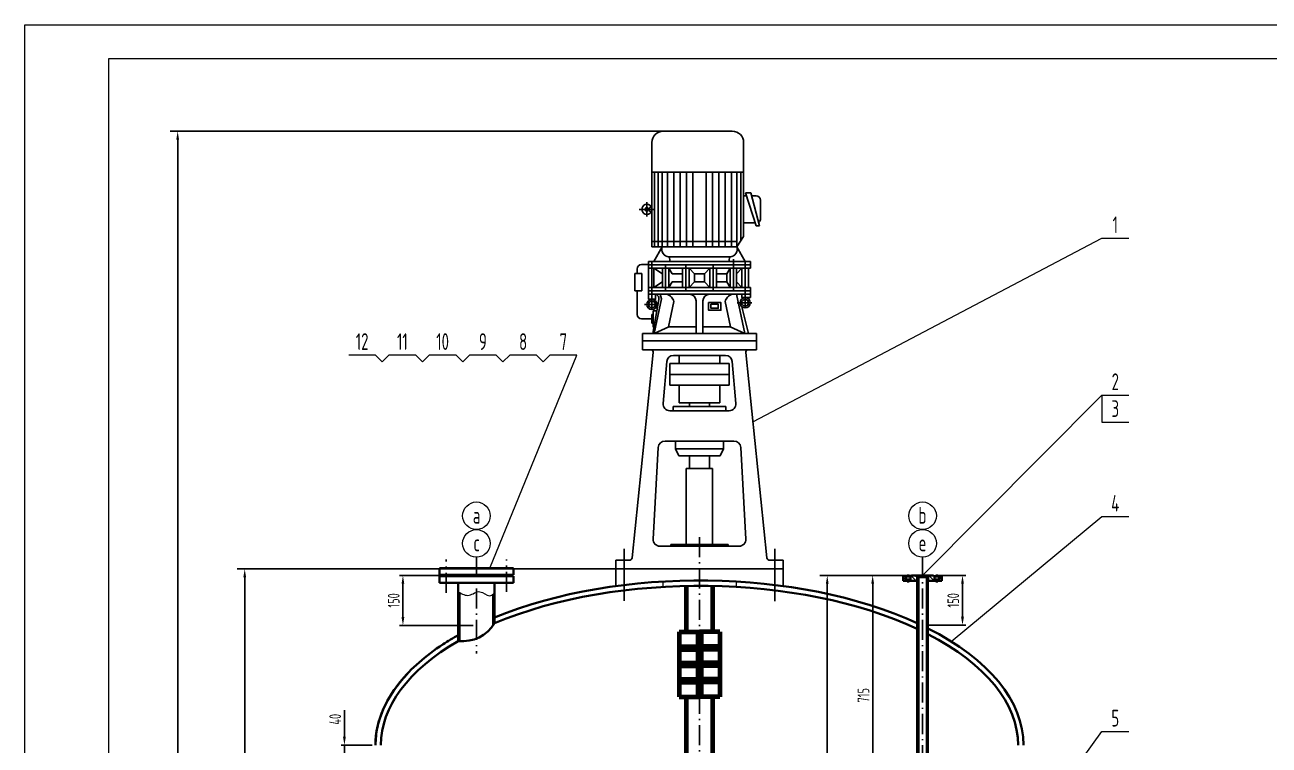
# Model space of a CAD drawing. Header units: millimetres. Extents: x -2933 to 3007, y -4590 to 3820.
# Drawn here: x -2933 to 777, y 1671 to 3820 of the extents above; entities that cross this region are included whole.
import ezdxf
from ezdxf.enums import TextEntityAlignment as Align

# ---------------------------------------------------------------- set-up
doc = ezdxf.new("R2010")
doc.units = ezdxf.units.MM
for name, pattern in [('ACAD_ISO02W100', [11, 8, -3]), ('ACAD_ISO04W100', [30, 24, -3, 0, -3]), ('ACAD_ISO10W100', [18.7, 12, -3, 0.7, -3]), ('CENTER', [2, 1.25, -0.25, 0.25, -0.25])]:
    doc.linetypes.add(name, pattern=pattern)
for name, color, linetype, lineweight in [('2', 3, 'CENTER', 25), ('中粗线', 3, 'Continuous', 35), ('标注', 7, 'Continuous', 18), ('粗实线', 4, 'Continuous', 70), ('细实线', 7, 'Continuous', 18), ('虚线', 2, 'ACAD_ISO02W100', 18)]:
    doc.layers.add(name, color=color, linetype=linetype, lineweight=lineweight)
for name, color, linetype in [('CUT', 1, 'Continuous'), ('PART', 7, 'Continuous'), ('点划线', 1, 'ACAD_ISO04W100'), ('短中心线', 1, 'CENTER')]:
    doc.layers.add(name, color=color, linetype=linetype)
doc.styles.add('GB', font='gbeitc.shx', dxfattribs={"bigfont": 'gbcbig.shx'})
doc.styles.add('HGCAD', font='gbenor.shx', dxfattribs={"width": 0.75, "bigfont": 'gbcbig.shx'})
doc.dimstyles.new('GB$0', dxfattribs={"dimscale": 10, "dimtxt": 3.5, "dimasz": 2.5, "dimexe": 2.25, "dimexo": 2, "dimtad": 1, "dimdec": 0, "dimtxsty": 'GB', "dimcen": 2.5, "dimadec": 0, "dimazin": 0, "dimtfac": 1, "dimtdec": 0, "dimtmove": 0, "dimatfit": 3, "dimfxl": 0, "dimarcsym": 0})

# ---------------------------------------------------------------- blocks, each defined once
blk = doc.blocks.new('HGCAD#HGTFTK~A1Z~HGCAD图框')
at = {"layer": '细实线', "color": 7}
blk.add_lwpolyline([(10, -10), (-584, -10), (-584, 831), (10, 831)], close=True, dxfattribs=at)
at = {"layer": '细实线', "color": 2}
blk.add_lwpolyline([(0, 0), (-559, 0), (-559, 821), (0, 821)], close=True, dxfattribs=at)
blk = doc.blocks.new('*D50')
at = {"layer": 'Defpoints', "color": 0, "ltscale": 10}
for p in [(-2277.1, 2196.9), (-921.4, 2196.9), (-2277.1, -583.6)]:
    blk.add_point(p, dxfattribs=at)
at = {"layer": '标注', "color": 0, "lineweight": -2, "ltscale": 10}
for p, q in [((-941.4, 2196.9), (-2299.6, 2196.9)), ((-2277.1, -558.6), (-2277.1, 2171.9)), ((-2297.1, -583.6), (-2299.6, -583.6))]:
    blk.add_line(p, q, dxfattribs=at)
at = {"layer": '标注', "color": 0, "ltscale": 10}
for points in [[(-2281.3, 2171.9), (-2273, 2171.9), (-2277.1, 2196.9)], [(-2281.3, -558.6), (-2273, -558.6), (-2277.1, -583.6)]]:
    blk.add_solid(points, dxfattribs=at)
at = {"layer": '标注', "color": 0, "ltscale": 10, "insert": (-2300.9, 806.6), "char_height": 35, "attachment_point": 5, "rotation": 90, "style": 'GB'}
blk.add_mtext('2781', dxfattribs=at)
blk = doc.blocks.new('*D51')
at = {"layer": 'Defpoints', "color": 0, "ltscale": 10}
for p in [(-921.4, 3502.4), (-2477, -1582.5), (-2112.8, -1582.5)]:
    blk.add_point(p, dxfattribs=at)
at = {"layer": '标注', "color": 0, "lineweight": -2, "ltscale": 10}
for p, q in [((-941.4, 3502.4), (-2499.5, 3502.4)), ((-2477, 3477.4), (-2477, -1557.5)), ((-2132.8, -1582.5), (-2499.5, -1582.5))]:
    blk.add_line(p, q, dxfattribs=at)
at = {"layer": '标注', "color": 0, "ltscale": 10}
for points in [[(-2481.2, 3477.4), (-2472.9, 3477.4), (-2477, 3502.4)], [(-2481.2, -1557.5), (-2472.9, -1557.5), (-2477, -1582.5)]]:
    blk.add_solid(points, dxfattribs=at)
at = {"layer": '标注', "color": 0, "ltscale": 10, "insert": (-2500.8, 959.9), "char_height": 35, "attachment_point": 5, "rotation": 90, "style": 'GB'}
blk.add_mtext('5085', dxfattribs=at)
blk = doc.blocks.new('*D137')
at = {"layer": 'Defpoints', "color": 0, "ltscale": 10}
for p in [(-256.4, 2177.5), (-540.5, -53.6), (-256.4, -53.6)]:
    blk.add_point(p, dxfattribs=at)
at = {"layer": '标注', "color": 0, "lineweight": -2, "ltscale": 10}
for p, q in [((-276.4, 2177.5), (-563, 2177.5)), ((-540.5, 2152.5), (-540.5, -28.6)), ((-276.4, -53.6), (-563, -53.6))]:
    blk.add_line(p, q, dxfattribs=at)
at = {"layer": '标注', "color": 0, "ltscale": 10}
for points in [[(-544.6, 2152.5), (-536.3, 2152.5), (-540.5, 2177.5)], [(-544.6, -28.6), (-536.3, -28.6), (-540.5, -53.6)]]:
    blk.add_solid(points, dxfattribs=at)
at = {"layer": '标注', "color": 0, "ltscale": 10, "insert": (-564.2, 1183.1), "char_height": 35, "attachment_point": 5, "rotation": 90, "style": 'GB'}
blk.add_mtext('2231', dxfattribs=at)
blk = doc.blocks.new('*D140')
at = {"layer": 'Defpoints', "color": 0, "ltscale": 10}
for p in [(-375.6, 2177.5), (-405.1, 1462.5), (-240.4, 1462.5)]:
    blk.add_point(p, dxfattribs=at)
at = {"layer": '标注', "color": 0, "lineweight": -2, "ltscale": 10}
for p, q in [((-385.6, 2177.5), (-415.1, 2177.5)), ((-405.1, 2152.5), (-405.1, 1487.5)), ((-250.4, 1462.5), (-415.1, 1462.5))]:
    blk.add_line(p, q, dxfattribs=at)
at = {"layer": '标注', "color": 0, "ltscale": 10}
for points in [[(-409.3, 2152.5), (-400.9, 2152.5), (-405.1, 2177.5)], [(-409.3, 1487.5), (-400.9, 1487.5), (-405.1, 1462.5)]]:
    blk.add_solid(points, dxfattribs=at)
at = {"layer": '标注', "color": 0, "ltscale": 10, "insert": (-432.6, 1820), "char_height": 35, "attachment_point": 5, "rotation": 90, "style": 'HGCAD'}
blk.add_mtext('715', dxfattribs=at)
blk = doc.blocks.new('*D142')
at = {"layer": 'Defpoints', "color": 0, "ltscale": 10}
for p in [(-1664.4, 2177.5), (-1805.5, 2028.5), (-1586.4, 2028.5)]:
    blk.add_point(p, dxfattribs=at)
at = {"layer": '标注', "color": 0, "lineweight": -2, "ltscale": 10}
for p, q in [((-1674.4, 2177.5), (-1815.5, 2177.5)), ((-1805.5, 2152.5), (-1805.5, 2053.5)), ((-1596.4, 2028.5), (-1815.5, 2028.5))]:
    blk.add_line(p, q, dxfattribs=at)
at = {"layer": '标注', "color": 0, "ltscale": 10}
for points in [[(-1809.7, 2152.5), (-1801.4, 2152.5), (-1805.5, 2177.5)], [(-1809.7, 2053.5), (-1801.4, 2053.5), (-1805.5, 2028.5)]]:
    blk.add_solid(points, dxfattribs=at)
at = {"layer": '标注', "color": 0, "ltscale": 10, "insert": (-1833, 2103), "char_height": 35, "attachment_point": 5, "rotation": 90, "style": 'HGCAD'}
blk.add_mtext('150', dxfattribs=at)
blk = doc.blocks.new('*D143')
at = {"layer": 'Defpoints', "color": 0, "ltscale": 10}
for p in [(-223.9, 2177.5), (-256.4, 2029.2), (-137.3, 2029.2)]:
    blk.add_point(p, dxfattribs=at)
at = {"layer": '标注', "color": 0, "lineweight": -2, "ltscale": 10}
for p, q in [((-213.9, 2177.5), (-127.3, 2177.5)), ((-137.3, 2152.5), (-137.3, 2054.2)), ((-246.4, 2029.2), (-127.3, 2029.2))]:
    blk.add_line(p, q, dxfattribs=at)
at = {"layer": '标注', "color": 0, "ltscale": 10}
for points in [[(-141.5, 2152.5), (-133.1, 2152.5), (-137.3, 2177.5)], [(-141.5, 2054.2), (-133.1, 2054.2), (-137.3, 2029.2)]]:
    blk.add_solid(points, dxfattribs=at)
at = {"layer": '标注', "color": 0, "ltscale": 10, "insert": (-164.8, 2103.3), "char_height": 35, "attachment_point": 5, "rotation": 90, "style": 'HGCAD'}
blk.add_mtext('150', dxfattribs=at)
blk = doc.blocks.new('*D202')
at = {"layer": 'Defpoints', "color": 0, "ltscale": 10}
for p in [(-1979.9, 1671.4), (-1887.4, 1671.4), (-1887.4, 1631.4)]:
    blk.add_point(p, dxfattribs=at)
at = {"layer": '标注', "color": 0, "lineweight": -2, "ltscale": 10}
for p, q in [((-1979.9, 1696.4), (-1979.9, 1775.7)), ((-1897.4, 1671.4), (-1989.9, 1671.4)), ((-1979.9, 1631.4), (-1979.9, 1671.4)), ((-1897.4, 1631.4), (-1989.9, 1631.4)), ((-1979.9, 1606.4), (-1979.9, 1581.4))]:
    blk.add_line(p, q, dxfattribs=at)
at = {"layer": '标注', "color": 0, "ltscale": 10}
for points in [[(-1984.1, 1696.4), (-1975.8, 1696.4), (-1979.9, 1671.4)], [(-1984.1, 1606.4), (-1975.8, 1606.4), (-1979.9, 1631.4)]]:
    blk.add_solid(points, dxfattribs=at)
at = {"layer": '标注', "color": 0, "ltscale": 10, "insert": (-2007.4, 1748.5), "char_height": 35, "attachment_point": 5, "rotation": 90, "style": 'HGCAD'}
blk.add_mtext('40', dxfattribs=at)

msp = doc.modelspace()

# ---------------------------------------------------------------- hatches: boundary and pattern name
at = {"layer": '细实线', "linetype": 'Continuous'}
h = msp.add_hatch(dxfattribs=at)
h.set_pattern_fill('ANSI31', color=0, scale=3, angle=90, style=0)
h.paths.add_polyline_path([(-313.8736, 2161.4994), (-313.8736, 2175.4994), (-305.8736, 2175.4994), (-305.8736, 2161.4994)])
h.paths.add_polyline_path([(-198.8736, 2161.4994), (-198.8736, 2175.4994), (-206.8736, 2175.4994), (-206.8736, 2161.4994)])
h.paths.add_polyline_path([(-272.8736, 2161.4994), (-272.8736, 2177.4994), (-288.8736, 2177.4994), (-288.8736, 2175.4994), (-291.8736, 2175.4994), (-291.8736, 2161.4994)])
h.paths.add_polyline_path([(-239.8736, 2161.4994), (-239.8736, 2177.4994), (-223.8736, 2177.4994), (-223.8736, 2175.4994), (-220.8736, 2175.4994), (-220.8736, 2161.4994)])

# ---------------------------------------------------------------- linework, layer by layer
at = {"color": 0}
for p, q in [((-1002.3736, 3077.1161), (-971.9986, 3077.1161)), ((-906.1861, 3077.1161), (-936.5611, 3077.1161)), ((-936.5611, 3077.1161), (-936.5611, 3053.2911)), ((-1063.1236, 2930.0494), (-1059.9302, 2930.0494)), ((-1059.9302, 2918.427), (-1056.7109, 2918.427)), ((-751.3736, 2898.9161), (-751.3736, 2850.9161)), ((-751.3736, 2876.9161), (-1091.3736, 2876.9161)), ((-1059.1664, 2842.0916), (-1122.574, 2230.0916)), ((-751.3736, 2850.9161), (-1091.3736, 2850.9161)), ((-999.0128, 2833.7144), (-843.7343, 2833.7144)), ((-981.8436, 2809.2509), (-981.8436, 2833.7144)), ((-843.7343, 2833.7144), (-860.9036, 2833.7144)), ((-860.9036, 2833.7144), (-860.9036, 2809.2509)), ((-783.5808, 2842.0916), (-720.1731, 2230.0916)), ((-1018.9383, 2815.4395), (-1029.7535, 2690.5192)), ((-1009.4608, 2776.9161), (-1009.4608, 2809.2509)), ((-1009.4608, 2809.2509), (-833.2864, 2809.2509)), ((-833.2864, 2776.9161), (-833.2864, 2809.2509)), ((-823.8089, 2815.4395), (-812.9937, 2690.5192)), ((-833.2864, 2776.9161), (-1009.4608, 2776.9161)), ((-1009.4608, 2776.9161), (-1009.4608, 2744.5812)), ((-833.2864, 2776.9161), (-833.2864, 2744.5812)), ((-1009.4608, 2744.5812), (-833.2864, 2744.5812)), ((-981.8436, 2744.5812), (-981.8436, 2692.0741)), ((-860.9036, 2744.5812), (-860.9036, 2692.0741)), ((-999.6007, 2668.7941), (-999.6007, 2681.7217)), ((-999.6007, 2681.7217), (-843.1465, 2681.7217)), ((-981.8436, 2692.0741), (-860.9036, 2692.0741)), ((-951.3736, 2681.7217), (-951.3736, 2692.0741)), ((-891.3736, 2681.7217), (-891.3736, 2692.0741)), ((-843.1465, 2668.7941), (-843.1465, 2681.7217)), ((-1009.828, 2668.7941), (-832.9191, 2668.7941)), ((-1024.1545, 2578.1123), (-818.5926, 2578.1123)), ((-992.7887, 2578.1123), (-992.7887, 2554.6605)), ((-849.9584, 2578.1123), (-849.9584, 2554.6605)), ((-1044.1228, 2559.2378), (-1059.5245, 2285.9898)), ((-992.7887, 2554.6605), (-849.9584, 2554.6605)), ((-992.7887, 2554.6605), (-982.7115, 2533.9874)), ((-982.7115, 2533.9874), (-860.0356, 2533.9874)), ((-951.3736, 2496.9161), (-951.3736, 2533.9874)), ((-891.3736, 2496.9161), (-891.3736, 2533.9874)), ((-849.9584, 2554.6605), (-860.0356, 2533.9874)), ((-798.6243, 2559.2378), (-783.2226, 2285.9898)), ((-882.9316, 2496.9161), (-961.3499, 2496.9161)), ((-961.3499, 2496.9161), (-961.3499, 2269.5009)), ((-882.9316, 2496.9161), (-882.9316, 2269.5009)), ((-1039.5562, 2264.8643), (-803.1909, 2264.8643)), ((-1006.3736, 2269.5009), (-836.3736, 2269.5009)), ((-1006.3736, 2269.5009), (-1006.3736, 2264.8643)), ((-836.3736, 2264.8643), (-836.3736, 2269.5009)), ((-1170.3736, 2196.9161), (-1170.3736, 2222.9161)), ((-1130.5314, 2222.9161), (-1170.3736, 2222.9161)), ((-672.3736, 2222.9161), (-712.2157, 2222.9161)), ((-672.3736, 2196.9161), (-672.3736, 2222.9161))]:
    msp.add_line(p, q, dxfattribs=at)
for centre, radius, start, end in [((-1067.1238, 2842.9161), 8, 354.0848495, 90), ((-999.0128, 2813.7144), 20, 90, 175.0518514), ((-843.7343, 2813.7144), 20, 4.9481486, 90), ((-775.6234, 2842.9161), 8, 90, 185.9151505), ((-1009.828, 2688.7941), 20, 175.0518514, 270), ((-832.9191, 2688.7941), 20, 270, 4.9481486), ((-1024.1545, 2558.1123), 20, 90, 176.7739199), ((-818.5926, 2558.1123), 20, 3.2260801, 90), ((-1039.5562, 2284.8643), 20, 176.7739199, 270), ((-803.1909, 2284.8643), 20, 270, 3.2260801), ((-1130.5314, 2230.9161), 8, 270, 354.0848495), ((-712.2157, 2230.9161), 8, 185.9151505, 270)]:
    msp.add_arc(centre, radius, start, end, dxfattribs=at)
at = {"layer": '2', "color": 0}
for p, q in [((-1170.3735, 2145.7725), (-1170.3735, 2196.9161)), ((-1170.3735, 2196.9161), (-672.3737, 2196.9161)), ((-672.3737, 2145.7725), (-672.3737, 2196.9161))]:
    msp.add_line(p, q, dxfattribs=at)
at = {"layer": 'CUT', "color": 0}
msp.add_arc((-844.3502, 2994.6653), 0.675, 155.8662099, 191.6857705, dxfattribs=at)
at = {"layer": 'PART', "color": 0}
for p, q in [((-921.3736, 3502.3661), (-1029.3736, 3502.3661)), ((-921.3736, 3502.3661), (-823.4986, 3502.3661)), ((-1063.1236, 3173.3036), (-1063.1236, 3468.6161)), ((-789.7486, 3468.6161), (-789.7486, 3188.4911)), ((-1063.1236, 3380.8661), (-921.3736, 3380.8661)), ((-1055.6986, 3158.1161), (-1055.6986, 3380.8661)), ((-1044.8986, 3158.1161), (-1044.8986, 3380.8661)), ((-1032.7486, 3158.1161), (-1032.7486, 3380.8661)), ((-1017.2236, 3380.8661), (-1017.2236, 3158.1161)), ((-998.3236, 3380.8661), (-998.3236, 3158.1161)), ((-979.4236, 3380.8661), (-979.4236, 3158.1161)), ((-960.5236, 3380.8661), (-960.5236, 3158.1161)), ((-941.6236, 3380.8661), (-941.6236, 3158.1161)), ((-809.9986, 3380.8661), (-921.3736, 3380.8661)), ((-901.1236, 3380.8661), (-901.1236, 3158.1161)), ((-882.2236, 3380.8661), (-882.2236, 3158.1161)), ((-863.3236, 3380.8661), (-863.3236, 3158.1161)), ((-844.4236, 3380.8661), (-844.4236, 3158.1161)), ((-825.5236, 3380.8661), (-825.5236, 3158.1161)), ((-809.9986, 3158.1161), (-809.9986, 3380.8661)), ((-809.9986, 3380.8661), (-789.7486, 3380.8661)), ((-809.9986, 3158.1161), (-809.9986, 3380.8661)), ((-797.8486, 3176.3411), (-797.8486, 3380.8661)), ((-789.7486, 3269.4911), (-789.7486, 3309.9911)), ((-789.7486, 3309.9911), (-781.1611, 3309.9911)), ((-752.7471, 3220.1692), (-783.9518, 3318.8129)), ((-783.9518, 3318.8129), (-768.3972, 3318.8129)), ((-742.7868, 3220.1692), (-768.3972, 3318.8129)), ((-766.1068, 3309.9911), (-752.6236, 3309.9911)), ((-1073.2486, 3269.4911), (-1063.1236, 3282.3115)), ((-1073.2486, 3269.4911), (-1063.1236, 3256.6706)), ((-739.1236, 3296.4911), (-739.1236, 3242.4911)), ((-755.5378, 3228.9911), (-789.7486, 3228.9911)), ((-752.7471, 3220.1692), (-742.7868, 3220.1692)), ((-1032.7486, 3173.3036), (-1063.1236, 3173.3036)), ((-1063.1236, 3173.3036), (-1063.1236, 3158.1161)), ((-921.3736, 3158.1161), (-1063.1236, 3158.1161)), ((-1057.3938, 3114.0411), (-1032.7486, 3158.1161)), ((-865.6861, 3173.3036), (-1032.7486, 3173.3036)), ((-835.3111, 3173.3036), (-921.3736, 3173.3036)), ((-921.3736, 3158.1161), (-809.9986, 3158.1161)), ((-809.9986, 3173.3036), (-855.5611, 3173.3036)), ((-789.7486, 3188.4911), (-809.9986, 3158.1161)), ((-785.3534, 3114.0411), (-809.9986, 3158.1161)), ((-921.3736, 3127.7411), (-1012.4986, 3127.7411)), ((-921.3736, 3127.7411), (-830.2486, 3127.7411)), ((-1107.5232, 3078.6036), (-1107.5232, 3091.4326)), ((-1073.2486, 3104.9326), (-1094.0232, 3104.9326)), ((-1073.2486, 3114.0411), (-769.4986, 3114.0411)), ((-1073.2486, 3114.0411), (-1073.2486, 3093.7911)), ((-769.4986, 3103.9161), (-1073.2486, 3103.9161)), ((-1073.2486, 3093.7911), (-769.4986, 3093.7911)), ((-1073.2486, 3016.3661), (-1073.2486, 3093.7911)), ((-1057.3938, 3036.6161), (-1057.3938, 3093.7911)), ((-1032.0813, 3076.9182), (-1057.3938, 3093.7911)), ((-1032.0813, 3093.7911), (-1032.0813, 3036.6161)), ((-1012.4986, 3093.7911), (-1012.4986, 3036.6161)), ((-1002.3736, 3077.1161), (-1012.4986, 3093.7911)), ((-971.9986, 3036.6161), (-971.9986, 3093.7911)), ((-951.7486, 3036.6161), (-951.7486, 3093.7911)), ((-936.5611, 3077.1161), (-951.7486, 3093.7911)), ((-906.1861, 3077.1161), (-890.9986, 3093.7911)), ((-890.9986, 3036.6161), (-890.9986, 3093.7911)), ((-870.7486, 3036.6161), (-870.7486, 3093.7911)), ((-840.3736, 3077.1161), (-830.2486, 3093.7911)), ((-830.2486, 3093.7911), (-830.2486, 3036.6161)), ((-810.6659, 3093.7911), (-810.6659, 3036.6161)), ((-795.4784, 3093.7911), (-810.6659, 3076.9182)), ((-795.4784, 3036.6161), (-795.4784, 3093.7911)), ((-775.2284, 3036.6161), (-775.2284, 3093.7911)), ((-769.4986, 3114.0411), (-769.4986, 3093.7911)), ((-1093.4986, 3078.6036), (-1113.7486, 3078.6036)), ((-1113.7486, 3078.6036), (-1113.7486, 3026.4911)), ((-1093.4986, 3026.4911), (-1093.4986, 3078.6036)), ((-1032.0813, 3053.4889), (-1057.3938, 3036.6161)), ((-1002.3736, 3053.2911), (-1012.4986, 3036.6161)), ((-971.9986, 3053.2911), (-1002.3736, 3053.2911)), ((-936.5611, 3053.2911), (-951.7486, 3036.6161)), ((-921.3736, 3053.2911), (-936.5611, 3053.2911)), ((-921.3736, 3053.2911), (-906.1861, 3053.2911)), ((-906.1861, 3077.1161), (-906.1861, 3053.2911)), ((-906.1861, 3053.2911), (-890.9986, 3036.6161)), ((-870.7486, 3077.1161), (-840.3736, 3077.1161)), ((-870.7486, 3053.2911), (-840.3736, 3053.2911)), ((-840.3736, 3077.1161), (-840.3736, 3053.2911)), ((-840.3736, 3053.2911), (-830.2486, 3036.6161)), ((-795.4784, 3036.6161), (-810.6659, 3053.4889)), ((-1093.4986, 3026.4911), (-1113.7486, 3026.4911)), ((-1107.5232, 3026.4911), (-1107.5232, 2956.2056)), ((-1073.2486, 3036.6161), (-769.4986, 3036.6161)), ((-769.4986, 3026.4911), (-1073.2486, 3026.4911)), ((-1073.2486, 3016.3661), (-1073.2486, 3001.1786)), ((-1055.6168, 3016.3661), (-1073.2486, 3016.3661)), ((-1052.9986, 3016.3661), (-1052.9986, 3001.1786)), ((-1052.9986, 3016.3661), (-890.9986, 3016.3661)), ((-1034.9816, 3002.3433), (-1039.0094, 3016.3661)), ((-890.9986, 3016.3661), (-769.4986, 3016.3661)), ((-810.6659, 3016.3661), (-786.3736, 2898.9161)), ((-794.8111, 3006.2411), (-794.8111, 3016.3661)), ((-769.4986, 3006.2411), (-794.8111, 3006.2411)), ((-794.544, 3006.2411), (-792.8286, 3003.9366)), ((-772.0842, 3006.2411), (-775.7833, 3002.509)), ((-769.4986, 3016.3661), (-769.4986, 3036.6161)), ((-769.4986, 3016.3661), (-769.4986, 3006.2411)), ((-1073.2486, 3001.1786), (-1063.1236, 3001.1786)), ((-1072.157, 3001.1786), (-1067.9512, 2994.5535)), ((-1052.9986, 3001.1786), (-1063.1236, 3001.1786)), ((-1060.1307, 2898.9161), (-1042.3195, 3000.5354)), ((-1052.9986, 3001.1786), (-1057.2581, 2993.9065)), ((-1034.9816, 3002.3433), (-1056.3736, 2898.9161)), ((-997.736, 2994.5286), (-1013.4103, 2918.7453)), ((-931.4986, 2996.1161), (-931.4986, 2898.9161)), ((-911.2486, 2996.1161), (-911.2486, 2898.9161)), ((-845.0112, 2994.5286), (-829.3369, 2918.7453)), ((-775.6225, 2898.9161), (-794.8111, 2978.8328)), ((-1089.3263, 2942.7056), (-1094.0232, 2942.7056)), ((-1063.1236, 2942.7056), (-1089.3263, 2942.7056)), ((-1063.1236, 2955.3619), (-1059.9302, 2955.3619)), ((-1063.1236, 2930.0494), (-1063.1236, 2955.3619)), ((-1059.9302, 2930.0494), (-1059.9302, 2966.9842)), ((-1059.9302, 2966.9842), (-1048.2001, 2966.9842)), ((-1059.9302, 2955.3619), (-1059.9302, 2918.427)), ((-911.2486, 2898.9161), (-1091.3736, 2898.9161)), ((-1091.3736, 2898.9161), (-1091.3736, 2850.9161)), ((-1060.1307, 2898.9161), (-1056.3736, 2898.9161)), ((-1056.3736, 2898.9161), (-1012.4986, 2919.1661)), ((-931.4986, 2919.1661), (-1012.4986, 2919.1661)), ((-931.4986, 2898.9161), (-751.3736, 2898.9161)), ((-911.2486, 2919.1661), (-830.2486, 2919.1661)), ((-786.3736, 2898.9161), (-830.2486, 2919.1661))]:
    msp.add_line(p, q, dxfattribs=at)
for points in [[(-894.5271, 2991.3865), (-857.538, 2991.3865), (-857.538, 2968.6386), (-894.5271, 2968.6386)], [(-887.2105, 2986.512), (-865.261, 2986.512), (-865.261, 2974.7318), (-887.2105, 2974.7318)]]:
    msp.add_lwpolyline(points, close=True, dxfattribs=at)
for centre, radius in [((-1078.3111, 3269.4911), 5.0625), ((-785.3534, 2990.7161), 15.1875), ((-1063.1236, 2985.6536), 15.1875), ((-1063.1236, 2985.6536), 10.125), ((-785.3534, 2990.7161), 10.125)]:
    msp.add_circle(centre, radius, dxfattribs=at)
for centre, radius, start, end in [((-1029.3736, 3468.6161), 33.75, 90, 180), ((-823.4986, 3468.6161), 33.75, 0, 90), ((-752.6236, 3296.4911), 13.5, 0, 90), ((-1078.3111, 3269.4911), 15.1875, 36.5353786, 323.4646214), ((-752.6236, 3242.4911), 13.5, 301.3979776, 0), ((-1010.9539, 3150.7083), 23.0192, 161.2277361, 266.1523989), ((-831.7932, 3150.7083), 23.0192, 273.8476011, 18.7722639), ((-1094.0232, 3091.4326), 13.5, 90, 180), ((-1055.6168, 3002.8661), 13.5, 350.0585466, 90), ((-951.7486, 2996.1161), 20.25, 0, 90), ((-890.9986, 2996.1161), 20.25, 90, 180), ((-1094.0232, 2956.2056), 13.5, 180, 270)]:
    msp.add_arc(centre, radius, start, end, dxfattribs=at)
for points in [[(-1012.4986, 3127.7411), (-1010.8934, 3114.8929), (-1022.6236, 3114.0411)], [(-830.2486, 3127.7411), (-831.8538, 3114.8929), (-820.1236, 3114.0411)]]:
    msp.add_spline(points, degree=3, dxfattribs=at)
for points in [[(-997.781, 2994.9413), (-999.8422, 2999.5419), (-1004.1427, 3009.0324), (-1013.4123, 3013.8671), (-1018.2036, 3016.3661)], [(-844.9662, 2994.9413), (-842.905, 2999.5419), (-838.6045, 3009.0324), (-829.3348, 3013.8671), (-824.5436, 3016.3661)]]:
    msp.add_open_spline(points, degree=3, knots=[0.313676057, 0.313676057, 0.313676057, 0.313676057, 22.05927383, 45.323797637, 45.323797637, 45.323797637, 45.323797637], dxfattribs=at)
at = {"layer": '中粗线', "color": 0}
for p, q in [((-1696.3736, 2199.4994), (-1696.3736, 2179.4994)), ((-1696.3736, 2199.4994), (-1476.3736, 2199.4994)), ((-1476.3736, 2199.4994), (-1476.3736, 2179.4994)), ((-1476.3736, 2179.4994), (-1696.3736, 2179.4994)), ((-1696.3736, 2155.4994), (-1696.3736, 2175.4994)), ((-1696.3736, 2175.4994), (-1476.3736, 2175.4994)), ((-1476.3736, 2155.4994), (-1696.3736, 2155.4994)), ((-1664.3736, 2179.4994), (-1664.3736, 2177.4994)), ((-1508.3736, 2177.4994), (-1664.3736, 2177.4994)), ((-1664.3736, 2177.4994), (-1664.3736, 2175.4994)), ((-1664.3736, 2177.4994), (-1508.3736, 2177.4994)), ((-1640.3736, 2155.4994), (-1640.3736, 1981.8234)), ((-1532.3736, 2155.4994), (-1532.3736, 2035.0879)), ((-1508.3736, 2177.4994), (-1508.3736, 2179.4994)), ((-1508.3736, 2175.4994), (-1508.3736, 2177.4994)), ((-1476.3736, 2155.4994), (-1476.3736, 2175.4994)), ((-313.8736, 2161.4994), (-313.8736, 2175.4994)), ((-313.8736, 2175.4994), (-288.8736, 2175.4994)), ((-313.8736, 2161.4994), (-272.3736, 2161.4994)), ((-305.8736, 2161.4994), (-305.8736, 2175.4994)), ((-291.8736, 2161.4994), (-291.8736, 2175.4994)), ((-288.8736, 2175.4994), (-288.8736, 2177.4994)), ((-288.8736, 2177.4994), (-223.8736, 2177.4994)), ((-272.8736, 2161.4994), (-272.8736, 2177.4994)), ((-272.3736, 2172.4994), (-272.3736, -53.6356)), ((-272.3736, 2172.4994), (-240.3736, 2172.4994)), ((-268.8736, 2172.4994), (-268.8736, -53.6356)), ((-243.8736, 2172.4994), (-243.8736, -53.6356)), ((-240.3736, 2172.4994), (-240.3736, -53.6356)), ((-240.3736, 2161.4994), (-198.8736, 2161.4994)), ((-239.8736, 2161.4994), (-239.8736, 2177.4994)), ((-223.8736, 2177.4994), (-223.8736, 2175.4994)), ((-198.8736, 2175.4994), (-223.8736, 2175.4994)), ((-220.8736, 2161.4994), (-220.8736, 2175.4994)), ((-206.8736, 2161.4994), (-206.8736, 2175.4994)), ((-198.8736, 2161.4994), (-198.8736, 2175.4994)), ((-1636.3736, 2126.2558), (-1636.3736, 1981.4782)), ((-1536.3736, 2121.4216), (-1536.3736, 2029.0192))]:
    msp.add_line(p, q, dxfattribs=at)
at = {"layer": '中粗线', "color": 0, "linetype": 'ACAD_ISO10W100'}
for p, q in [((-298.8736, 2156.4994), (-298.8736, 2180.4994)), ((-213.8736, 2156.4994), (-213.8736, 2180.4994))]:
    msp.add_line(p, q, dxfattribs=at)
at = {"layer": '中粗线', "color": 0}
msp.add_arc((-1628.6624, 2094.2012), 112.9864, 264.0505576, 328.4535494, dxfattribs=at)
for major_axis, ratio, start_param, end_param in [((966, 0), 0.508281573, 0.834102602, 2.255579622), ((950, 0), 0.5, 0.81871811, 2.269411498), ((966, 0), 0.508281573, 0, 0.78841697), ((950, 0), 0.5, 2.429264274, 3.141592654), ((950, 0), 0.5, 0, 0.771533783), ((966, 0), 0.508281573, 2.693448127, 3.141592654)]:
    msp.add_ellipse((-921.3736, 1671.3644), major_axis=major_axis, ratio=ratio, start_param=start_param, end_param=end_param, dxfattribs=at)
msp.add_open_spline([(-1640.3736, 1999.9328), (-1656.2445, 1990.9701), (-1671.4715, 1981.7014), (-1712.0912, 1955.0115), (-1735.9633, 1936.9575), (-1778.8655, 1899.2633), (-1797.8964, 1879.6224), (-1830.7325, 1839.0218), (-1844.5378, 1818.0599), (-1863.8257, 1780.4753), (-1870.5238, 1764.0698), (-1880.634, 1730.8841), (-1884.045, 1714.1039), (-1886.653, 1688.6367), (-1887.095, 1680.0006), (-1887.095, 1671.3644)], degree=3, knots=[2.4169028494, 2.4169028494, 2.4169028494, 2.4169028494, 2.4911161993, 2.4911161993, 2.6242168207, 2.6242168207, 2.7573174421, 2.7573174421, 2.8904180635, 2.8904180635, 2.990426431, 2.990426431, 3.0904347986, 3.0904347986, 3.1415926536, 3.1415926536, 3.1415926536, 3.1415926536], dxfattribs=at)
at = {"layer": '标注', "color": 0, "ltscale": 10}
for p, q in [((-762.1503, 2635.2487), (278.1691, 3183.6457)), ((278.1691, 3183.6457), (358.1691, 3183.6457)), ((-1887.1909, 2835.0307), (-1967.1909, 2835.0307)), ((-1867.1909, 2815.0307), (-1887.1909, 2835.0307)), ((-1847.1909, 2835.0307), (-1867.1909, 2815.0307)), ((-1767.1909, 2835.0307), (-1847.1909, 2835.0307)), ((-1747.1909, 2815.0307), (-1767.1909, 2835.0307)), ((-1727.1909, 2835.0307), (-1747.1909, 2815.0307)), ((-1647.1909, 2835.0307), (-1727.1909, 2835.0307)), ((-1627.1909, 2815.0307), (-1647.1909, 2835.0307)), ((-1607.1909, 2835.0307), (-1627.1909, 2815.0307)), ((-1527.1909, 2835.0307), (-1607.1909, 2835.0307)), ((-1546.5988, 2199.4994), (-1287.1909, 2835.0307)), ((-1507.1909, 2815.0307), (-1527.1909, 2835.0307)), ((-1487.1909, 2835.0307), (-1507.1909, 2815.0307)), ((-1407.1909, 2835.0307), (-1487.1909, 2835.0307)), ((-1387.1909, 2815.0307), (-1407.1909, 2835.0307)), ((-1367.1909, 2835.0307), (-1387.1909, 2815.0307)), ((-1287.1909, 2835.0307), (-1367.1909, 2835.0307)), ((-256.3736, 2177.4994), (278.1691, 2715.1867)), ((278.1691, 2715.1867), (358.1691, 2715.1867)), ((278.1691, 2715.1867), (358.1691, 2715.1867)), ((278.1691, 2715.1867), (278.1691, 2635.1867)), ((278.1691, 2635.1867), (358.1691, 2635.1867)), ((-171.5071, 1980.8976), (278.1691, 2352.9503)), ((278.1691, 2352.9503), (358.1691, 2352.9503)), ((77.8396, 1435.7273), (278.1691, 1711.8471)), ((278.1691, 1711.8471), (358.1691, 1711.8471))]:
    msp.add_line(p, q, dxfattribs=at)
at = {"layer": '标注', "ltscale": 10}
for p, q in [((-1030.4409, 2159.2248), (-1030.4409, 2143.2236)), ((-812.3063, 2159.2248), (-812.3063, 2143.2236))]:
    msp.add_line(p, q, dxfattribs=at)
at = {"layer": '标注', "color": 0, "ltscale": 10}
for centre in [(-1586.3482, 2355.4328), (-256.3736, 2355.469), (-1586.3482, 2273.1367), (-256.3736, 2273.173)]:
    msp.add_circle(centre, 41.148, dxfattribs=at)
msp.add_spline([(-1640.3736, 2128.5082), (-1608.0031, 2118.3685), (-1575.7677, 2129.1046), (-1547.7109, 2116.5791), (-1532.3736, 2124.333)], degree=3, dxfattribs=at)
at = {"layer": '点划线', "color": 0, "linetype": 'ACAD_ISO10W100', "ltscale": 5}
for p, q in [((-921.3736, 2291.963), (-921.3736, -834.4198)), ((-1586.3736, 2232.0249), (-1586.3736, 1945.0897)), ((-256.3736, 2232.0249), (-256.3736, -72.9118)), ((-1676.3736, 2125.4156), (-1676.3736, 2225.4994)), ((-1496.3736, 2128.4124), (-1496.3736, 2225.4994))]:
    msp.add_line(p, q, dxfattribs=at)
at = {"layer": '短中心线', "color": 0}
for p, q in [((-1093.4986, 3269.4911), (-1101.6258, 3269.4911)), ((-1063.1236, 3269.4911), (-1093.4986, 3269.4911)), ((-1078.3111, 3254.3036), (-1078.3111, 3290.4644)), ((-1063.1236, 3269.4911), (-1057.2214, 3269.4911)), ((-1078.3111, 3254.3036), (-1078.3111, 3248.4231)), ((-820.1236, 3121.328), (-820.1236, 3026.4911)), ((-785.3534, 2975.5286), (-785.2445, 3115.8979)), ((-1063.1236, 2970.4661), (-1063.1236, 3113.2061)), ((-1022.6236, 3103.9161), (-1022.6236, 3026.4911)), ((-961.8736, 3103.9161), (-961.8736, 3026.4911)), ((-880.8736, 3103.9161), (-880.8736, 3026.4911)), ((-1063.1236, 2985.6536), (-1085.6693, 2985.6536)), ((-1063.1236, 2985.6536), (-1043.1203, 2985.6536)), ((-785.3534, 2990.7161), (-809.3631, 2990.7161)), ((-785.3534, 2990.7161), (-765.2321, 2990.7161)), ((-1146.3736, 2101.9493), (-1146.3736, 2256.7031)), ((-696.3736, 2100.744), (-696.3736, 2256.7031))]:
    msp.add_line(p, q, dxfattribs=at)
at = {"layer": '粗实线', "color": 0}
for p, q in [((-961.3499, 2145.9437), (-961.3499, 2009.4536)), ((-882.9316, 2145.9754), (-882.9316, 2009.4536)), ((-981.7899, 2009.4536), (-981.7899, 1815.5233)), ((-981.7899, 2009.4536), (-921.3736, 2009.4536)), ((-926.24, 2009.4536), (-926.24, 1815.5233)), ((-860.9572, 2009.4536), (-921.3736, 2009.4536)), ((-916.5072, 2009.4536), (-916.5072, 1815.5233)), ((-860.9572, 2009.4536), (-860.9572, 1815.5233)), ((-981.7899, 1965.9624), (-926.24, 1965.9624)), ((-860.9572, 1965.9624), (-916.5072, 1965.9624)), ((-981.7899, 1956.8492), (-926.24, 1956.8492)), ((-860.9572, 1956.8492), (-916.5072, 1956.8492)), ((-981.7899, 1917.045), (-926.24, 1917.045)), ((-981.7899, 1907.9318), (-926.24, 1907.9318)), ((-860.9572, 1917.045), (-916.5072, 1917.045)), ((-860.9572, 1907.9318), (-916.5072, 1907.9318)), ((-981.7899, 1868.1277), (-926.24, 1868.1277)), ((-981.7899, 1859.0144), (-926.24, 1859.0144)), ((-860.9572, 1868.1277), (-916.5072, 1868.1277)), ((-860.9572, 1859.0144), (-916.5072, 1859.0144)), ((-981.7899, 1815.5233), (-921.3736, 1815.5233)), ((-961.3499, 1815.5233), (-961.3499, 742.0562)), ((-860.9572, 1815.5233), (-921.3736, 1815.5233)), ((-882.9316, 1815.5233), (-882.9316, 742.0562))]:
    msp.add_line(p, q, dxfattribs=at)

# ---------------------------------------------------------------- block references
at = {"layer": '虚线', "color": 0, "ltscale": 10, "xscale": 10, "yscale": 10, "zscale": 10}
msp.add_blockref('HGCAD#HGTFTK~A1Z~HGCAD图框', (2907.4548, -4490.2487), dxfattribs=at)

# ---------------------------------------------------------------- texts
at = {"layer": '标注', "color": 0, "ltscale": 10, "style": 'HGCAD', "width": 0.75}
for s, p in [('1', (318.1691, 3223.6457)), ('12', (-1927.1909, 2875.0307)), ('11', (-1807.1909, 2875.0307)), ('10', (-1687.1909, 2875.0307)), ('9', (-1567.1909, 2875.0307)), ('8', (-1447.1909, 2875.0307)), ('7', (-1327.1909, 2875.0307)), ('2', (318.1691, 2755.1867)), ('3', (318.1691, 2675.1867)), ('4', (318.1691, 2392.9503)), ('b', (-256.725, 2356.9751)), ('a', (-1585.9522, 2356.9389)), ('c', (-1585.9522, 2274.6429)), ('e', (-256.725, 2274.6791)), ('5', (318.1691, 1751.8471))]:
    msp.add_text(s, height=50, dxfattribs=at).set_placement(p, align=Align.MIDDLE)

# ---------------------------------------------------------------- dimensions: what is measured, and where the dimension line sits
at = {"layer": '标注', "color": 0, "ltscale": 10}
for base, p1, p2, picture, middle in [((-2477.0446, -1582.4704), (-921.3736, 3502.3661), (-2112.8299, -1582.4704), '*D51', (-2500.7946, 959.9478)), ((-2277.135, 2196.9161), (-2277.135, -583.6356), (-921.3736, 2196.9161), '*D50', (-2300.885, 806.6402))]:
    dim = msp.add_linear_dim(base=base, p1=p1, p2=p2, angle=90, dimstyle='GB$0', dxfattribs=at)
    dim.commit()
    dim.dimension.update_dxf_attribs({"geometry": picture, "text_midpoint": middle})
at = {"layer": '标注', "ltscale": 10}
for base, p1, p2, picture, middle in [((-1805.5244, 2028.5218), (-1664.3736, 2177.4994), (-1586.3736, 2028.5218), '*D142', (-1833.0244, 2103.0106)), ((-137.3046, 2029.1561), (-223.8736, 2177.4994), (-256.3736, 2029.1561), '*D143', (-164.8046, 2103.3277))]:
    dim = msp.add_linear_dim(base=base, p1=p1, p2=p2, angle=90, text='150', dimstyle='GB$0', override={"dimexe": 1, "dimexo": 1, "dimgap": 1, "dimdec": 1, "dimdsep": 46, "dimtxsty": 'HGCAD', "dimcen": 0, "dimadec": 1, "dimtdec": 2, "dimatfit": 1}, dxfattribs=at)
    dim.commit()
    dim.dimension.update_dxf_attribs({"geometry": picture, "text_midpoint": middle})
at = {"layer": '标注', "color": 0, "ltscale": 10}
dim = msp.add_linear_dim(base=(-540.4676, -53.6356), p1=(-256.3736, 2177.4994), p2=(-256.3736, -53.6356), angle=90, dimstyle='GB$0', dxfattribs=at)
dim.commit()
dim.dimension.update_dxf_attribs({"geometry": '*D137', "text_midpoint": (-540.4676, 1183.0806), "dimtype": 160})
dim = msp.add_linear_dim(base=(-405.0919, 1462.4994), p1=(-375.5589, 2177.4994), p2=(-240.3736, 1462.4994), angle=90, dimstyle='GB$0', override={"dimexe": 1, "dimexo": 1, "dimgap": 1, "dimdec": 1, "dimdsep": 46, "dimtxsty": 'HGCAD', "dimcen": 0, "dimadec": 1, "dimtdec": 2, "dimatfit": 1}, dxfattribs=at)
dim.commit()
dim.dimension.update_dxf_attribs({"geometry": '*D140', "text_midpoint": (-432.5919, 1819.9994)})
at = {"layer": '标注', "ltscale": 10}
dim = msp.add_linear_dim(base=(-1979.9318, 1671.3644), p1=(-1887.3736, 1631.3644), p2=(-1887.3736, 1671.3644), angle=90, dimstyle='GB$0', override={"dimexe": 1, "dimexo": 1, "dimgap": 1, "dimdec": 1, "dimdsep": 46, "dimtxsty": 'HGCAD', "dimcen": 0, "dimadec": 1, "dimtdec": 2, "dimatfit": 1}, dxfattribs=at)
dim.commit()
dim.dimension.update_dxf_attribs({"geometry": '*D202', "text_midpoint": (-2007.4318, 1748.5279)})

doc.saveas('drawing.dxf')
